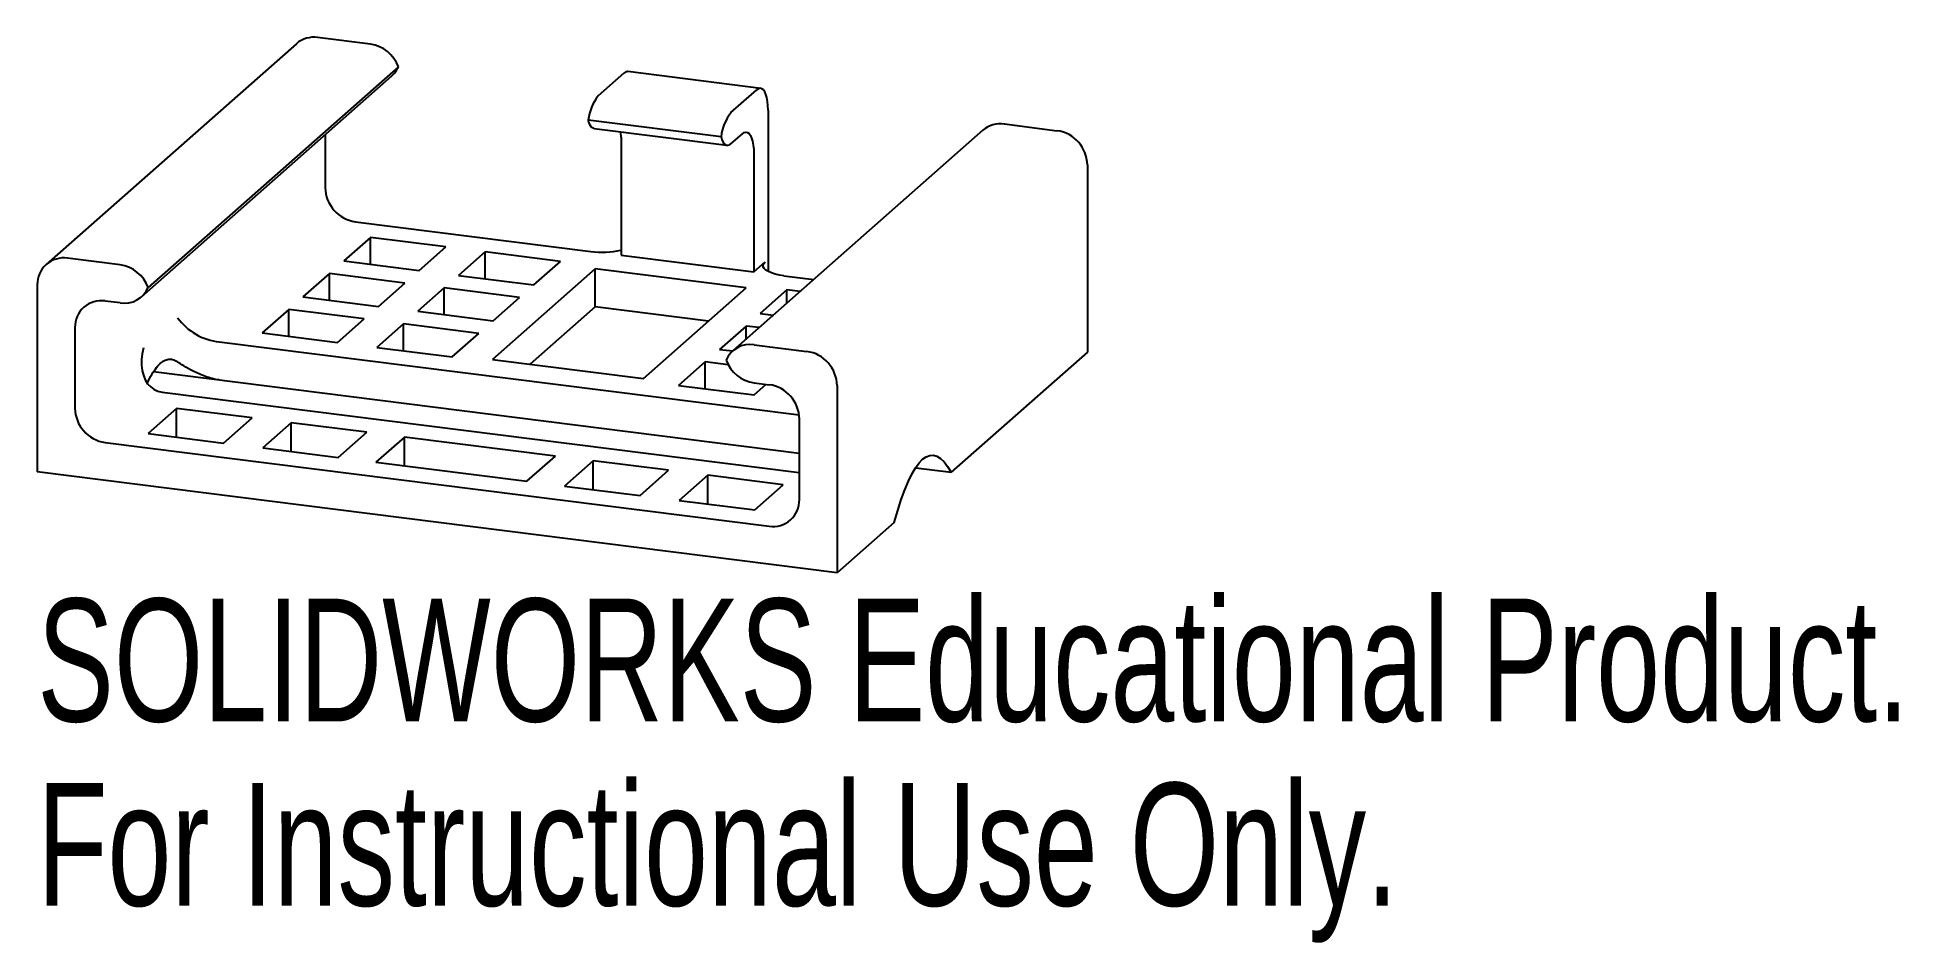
# Paper-space layout '_Dimetric' of a CAD drawing. Header units: inches. Extents: x -0.8 to 2.09, y -1.78 to -0.37.
import ezdxf

# ---------------------------------------------------------------- set-up
doc = ezdxf.new("R2010")
doc.units = ezdxf.units.IN
doc.header["$MEASUREMENT"] = 0
doc.styles.add('SLDTEXTSTYLE0', font='TXT', dxfattribs={"width": 0.7})

psp = doc.layouts.new('_Dimetric')

# ---------------------------------------------------------------- linework, layer by layer
at = {"color": 7, "linetype": 'Continuous', "lineweight": 25}
for p, q in [((-0.2789, -0.3831), (-0.3608, -0.3728)), ((-0.3938, -0.3824), (-0.7816, -0.7244)), ((-0.6336, -0.7744), (-0.2458, -0.4324)), ((-0.2356, -0.418), (-0.6233, -0.76)), ((0.1137, -0.4281), (0.0739, -0.4632)), ((0.3257, -0.4516), (0.1199, -0.4256)), ((0.2797, -0.4891), (0.3195, -0.454)), ((0.3372, -0.4856), (0.3372, -0.7352)), ((0.2643, -0.5268), (0.0585, -0.5009)), ((0.0677, -0.5139), (0.2735, -0.5398)), ((0.6702, -0.5165), (0.2824, -0.8585)), ((0.7033, -0.5068), (0.7851, -0.5172)), ((-0.3491, -0.5234), (-0.3491, -0.6053)), ((0.1093, -0.5274), (0.1093, -0.7101)), ((0.2797, -0.5374), (0.2974, -0.5218)), ((0.3151, -0.5533), (0.3151, -0.7361)), ((0.8319, -0.5702), (0.8319, -0.8601)), ((-0.3023, -0.6583), (0.0625, -0.7042)), ((-0.2791, -0.6826), (-0.3203, -0.719)), ((-0.1622, -0.6973), (-0.2791, -0.6826)), ((-0.2791, -0.7242), (-0.2791, -0.6826)), ((-0.6667, -0.7251), (-0.7485, -0.7148)), ((-0.3203, -0.719), (-0.2034, -0.7337)), ((-0.2034, -0.7337), (-0.1622, -0.6973)), ((-0.1014, -0.705), (-0.1426, -0.7414)), ((0.0156, -0.7197), (-0.1014, -0.705)), ((-0.1014, -0.7466), (-0.1014, -0.705)), ((-0.0257, -0.7561), (0.0156, -0.7197)), ((0.1093, -0.7101), (0.3151, -0.7361)), ((0.3151, -0.7361), (0.3327, -0.7205)), ((-0.3424, -0.7385), (-0.3835, -0.7746)), ((-0.2255, -0.7532), (-0.3424, -0.7385)), ((-0.3424, -0.7798), (-0.3424, -0.7385)), ((-0.1426, -0.7414), (-0.0257, -0.7561)), ((0.0693, -0.7313), (-0.0898, -0.8716)), ((0.3031, -0.7607), (0.0693, -0.7313)), ((0.0693, -0.7902), (0.0693, -0.7313)), ((0.3618, -0.742), (0.4079, -0.7478)), ((-0.7953, -0.756), (-0.7953, -1.0459)), ((-0.3835, -0.7746), (-0.2665, -0.7894)), ((-0.2665, -0.7894), (-0.2255, -0.7532)), ((-0.1647, -0.7608), (-0.2057, -0.797)), ((-0.0478, -0.7756), (-0.1647, -0.7608)), ((-0.1647, -0.8022), (-0.1647, -0.7608)), ((-0.0888, -0.8118), (-0.0478, -0.7756)), ((0.144, -0.901), (0.3031, -0.7607)), ((0.3664, -0.7639), (0.3251, -0.8003)), ((0.3867, -0.7665), (0.3664, -0.7639)), ((0.3664, -0.7845), (0.3664, -0.7639)), ((-0.6667, -0.784), (-0.6901, -0.7811)), ((-0.4056, -0.7941), (-0.4468, -0.8305)), ((-0.2886, -0.8089), (-0.4056, -0.7941)), ((-0.4056, -0.8357), (-0.4056, -0.7941)), ((-0.2057, -0.797), (-0.0888, -0.8118)), ((0.0693, -0.7902), (-0.0314, -0.8789)), ((0.2447, -0.8123), (0.0693, -0.7902)), ((0.3251, -0.8003), (0.3455, -0.8029)), ((-0.7368, -0.8223), (-0.7368, -0.9472)), ((-0.4468, -0.8305), (-0.3299, -0.8452)), ((-0.3299, -0.8452), (-0.2886, -0.8089)), ((-0.2278, -0.8165), (-0.2691, -0.8529)), ((-0.1109, -0.8313), (-0.2278, -0.8165)), ((-0.2278, -0.8581), (-0.2278, -0.8165)), ((-0.1522, -0.8676), (-0.1109, -0.8313)), ((0.303, -0.8198), (0.262, -0.856)), ((0.3234, -0.8223), (0.303, -0.8198)), ((0.303, -0.8403), (0.303, -0.8198)), ((-0.5133, -0.8444), (0.3853, -0.9576)), ((-0.2691, -0.8529), (-0.1522, -0.8676)), ((0.262, -0.856), (0.2824, -0.8585)), ((0.3155, -0.8488), (0.3973, -0.8591)), ((0.8319, -0.8601), (0.6209, -1.0462)), ((-0.615, -0.8905), (0.3856, -1.0166)), ((-0.0898, -0.8716), (0.144, -0.901)), ((0.2399, -0.8754), (0.1986, -0.9118)), ((0.2754, -0.8799), (0.2399, -0.8754)), ((0.2399, -0.917), (0.2399, -0.8754)), ((-0.6017, -0.9223), (0.3856, -1.0467)), ((0.1986, -0.9118), (0.3156, -0.9266)), ((0.3155, -0.9078), (0.3389, -0.9107)), ((0.3156, -0.9266), (0.3342, -0.9101)), ((0.4441, -0.9122), (0.4441, -1.2021)), ((-0.5793, -0.9474), (-0.6235, -0.9864)), ((-0.4624, -0.9621), (-0.5793, -0.9474)), ((-0.5793, -0.9919), (-0.5793, -0.9474)), ((-0.5066, -1.0011), (-0.4624, -0.9621)), ((-0.4016, -0.9698), (-0.4458, -1.0088)), ((-0.2847, -0.9845), (-0.4016, -0.9698)), ((-0.4016, -1.0143), (-0.4016, -0.9698)), ((0.3856, -0.9637), (0.3856, -1.0887)), ((-0.6901, -1.0003), (0.3389, -1.1299)), ((-0.6235, -0.9864), (-0.5066, -1.0011)), ((-0.4458, -1.0088), (-0.3289, -1.0235)), ((-0.3289, -1.0235), (-0.2847, -0.9845)), ((-0.2262, -0.9919), (-0.2704, -1.0309)), ((0.0076, -1.0213), (-0.2262, -0.9919)), ((-0.2262, -1.0364), (-0.2262, -0.9919)), ((-0.2704, -1.0309), (-0.0366, -1.0603)), ((-0.0366, -1.0603), (0.0076, -1.0213)), ((0.0661, -1.0287), (0.0219, -1.0677)), ((0.183, -1.0434), (0.0661, -1.0287)), ((0.0661, -1.0733), (0.0661, -1.0287)), ((0.4441, -1.2021), (-0.7953, -1.0459)), ((0.1388, -1.0824), (0.183, -1.0434)), ((0.2438, -1.0511), (0.1996, -1.0901)), ((0.3607, -1.0658), (0.2438, -1.0511)), ((0.2438, -1.0957), (0.2438, -1.0511)), ((0.3165, -1.1048), (0.3607, -1.0658)), ((0.5659, -1.0393), (0.6209, -1.0462)), ((0.0219, -1.0677), (0.1388, -1.0824)), ((0.1996, -1.0901), (0.3165, -1.1048)), ((0.5325, -1.1241), (0.4441, -1.2021))]:
    psp.add_line(p, q, dxfattribs=at)
at = {"color": 7, "linetype": 'Continuous', "lineweight": 25, "flags": 128}
for points in [[(0.3372, -0.4856), (0.337, -0.4784), (0.3363, -0.4718), (0.3352, -0.4659), (0.3338, -0.4609), (0.332, -0.4568), (0.3299, -0.4539), (0.3275, -0.4521), (0.325, -0.4515), (0.3223, -0.4522), (0.3195, -0.454)], [(0.0677, -0.5139), (0.0671, -0.5138), (0.065, -0.5128), (0.063, -0.511), (0.0613, -0.5084), (0.0598, -0.505), (0.0585, -0.5009)], [(0.1093, -0.5274), (0.1091, -0.5202), (0.109, -0.5191)], [(0.2643, -0.5268), (0.2656, -0.531), (0.2671, -0.5343), (0.2688, -0.537), (0.2708, -0.5388), (0.2729, -0.5397), (0.2751, -0.5398), (0.2774, -0.539), (0.2797, -0.5374)], [(0.2974, -0.5218), (0.3002, -0.5199), (0.3029, -0.5193), (0.3054, -0.5198), (0.3078, -0.5216), (0.3099, -0.5246), (0.3117, -0.5286), (0.3131, -0.5336), (0.3142, -0.5395), (0.3149, -0.5461), (0.3151, -0.5533)], [(0.3618, -0.742), (0.3547, -0.7408), (0.3483, -0.7394), (0.3425, -0.7376), (0.3377, -0.7355), (0.3339, -0.7332), (0.3313, -0.7308), (0.3298, -0.7282), (0.3296, -0.7256), (0.3306, -0.723), (0.3327, -0.7205)], [(-0.6308, -0.8537), (-0.6328, -0.8627), (-0.6339, -0.8716), (-0.6339, -0.8803), (-0.6329, -0.8885), (-0.6309, -0.8962), (-0.628, -0.9031), (-0.6242, -0.9092), (-0.6195, -0.9142), (-0.6141, -0.9181), (-0.6082, -0.9208), (-0.6017, -0.9223)]]:
    psp.add_lwpolyline(points, dxfattribs=at)
at = {"color": 7, "linetype": 'Continuous', "lineweight": 25}
for centre, radius, start, end in [((-0.3666, -0.4142), 0.0418, 81.9161, 130.5867), ((-0.2869, -0.4374), 0.0549, 20.6501, 81.6458), ((-0.2721, -0.4027), 0.0396, 311.5067, 337.2663), ((0.1194, -0.4334), 0.00773, 85.7734, 137.313), ((0.1301, -0.5082), 0.0719, 141.3043, 174.2146), ((0.3359, -0.5341), 0.0719, 141.3043, 174.2146), ((0.6973, -0.548), 0.0416, 81.7661, 130.7367), ((0.7774, -0.5711), 0.0545, 0.9647, 81.8545), ((-0.2946, -0.6043), 0.0545, 180.9647, 261.8545), ((-0.7545, -0.7551), 0.0408, 81.5297, 181.2895), ((0.08, -0.5682), 0.1371, 262.6632, 282.3206), ((-0.6747, -0.7794), 0.0549, 20.6501, 81.6458), ((-0.6605, -0.744), 0.0405, 261.2293, 336.7034), ((-0.6961, -0.8214), 0.0408, 81.5297, 181.2895), ((-0.5037, -0.7537), 0.0912, 215.7325, 263.9567), ((0.3093, -0.8888), 0.0405, 81.2293, 156.7034), ((0.3896, -0.9131), 0.0545, 0.9647, 81.8545), ((0.3235, -0.8535), 0.0549, 200.6501, 261.6458), ((0.3312, -0.9647), 0.0545, 0.9647, 81.8545), ((-0.6824, -0.9463), 0.0545, 180.9647, 261.8545), ((0.3449, -1.0896), 0.0408, 261.5297, 1.2895)]:
    psp.add_arc(centre, radius, start, end, dxfattribs=at)
for points, knots in [([(-0.6245, -0.9079), (-0.6241, -0.907), (-0.6214, -0.9008), (-0.6161, -0.8916), (-0.6086, -0.8812), (-0.6009, -0.8743), (-0.5932, -0.8708), (-0.5853, -0.8709), (-0.5803, -0.8738), (-0.5778, -0.8753)], [0, 0, 0, 0, 0.026987, 0.187512, 0.341553, 0.493168, 0.654012, 0.821563, 1, 1, 1, 1]), ([(-0.5133, -0.9033), (-0.5169, -0.9029), (-0.5204, -0.9022), (-0.5277, -0.9003), (-0.5313, -0.8992), (-0.5382, -0.8967), (-0.5415, -0.8954), (-0.5478, -0.8926), (-0.5507, -0.8912), (-0.5591, -0.8869), (-0.564, -0.8841), (-0.5723, -0.8791), (-0.5755, -0.8769), (-0.5778, -0.8753)], [0, 0, 0, 0, 0.125, 0.125, 0.25, 0.25, 0.375, 0.375, 0.5, 0.5, 0.75, 0.75, 1, 1, 1, 1])]:
    psp.add_open_spline(points, degree=3, knots=knots, dxfattribs=at)
psp.add_open_spline([(0.5325, -1.1241), (0.562, -1.0196), (0.5914, -0.9936), (0.6209, -1.0462)], degree=3, dxfattribs=at)

# ---------------------------------------------------------------- texts
at = {"color": 7, "linetype": 'Continuous', "char_height": 0.1903, "attachment_point": 1, "style": 'SLDTEXTSTYLE0'}
for s, insert in [('SOLIDWORKS Educational Product.', (-0.7953, -1.2422)), ('For Instructional Use Only.', (-0.7953, -1.5277))]:
    psp.add_mtext(s, dxfattribs=dict(at, insert=insert))

doc.saveas('drawing.dxf')
